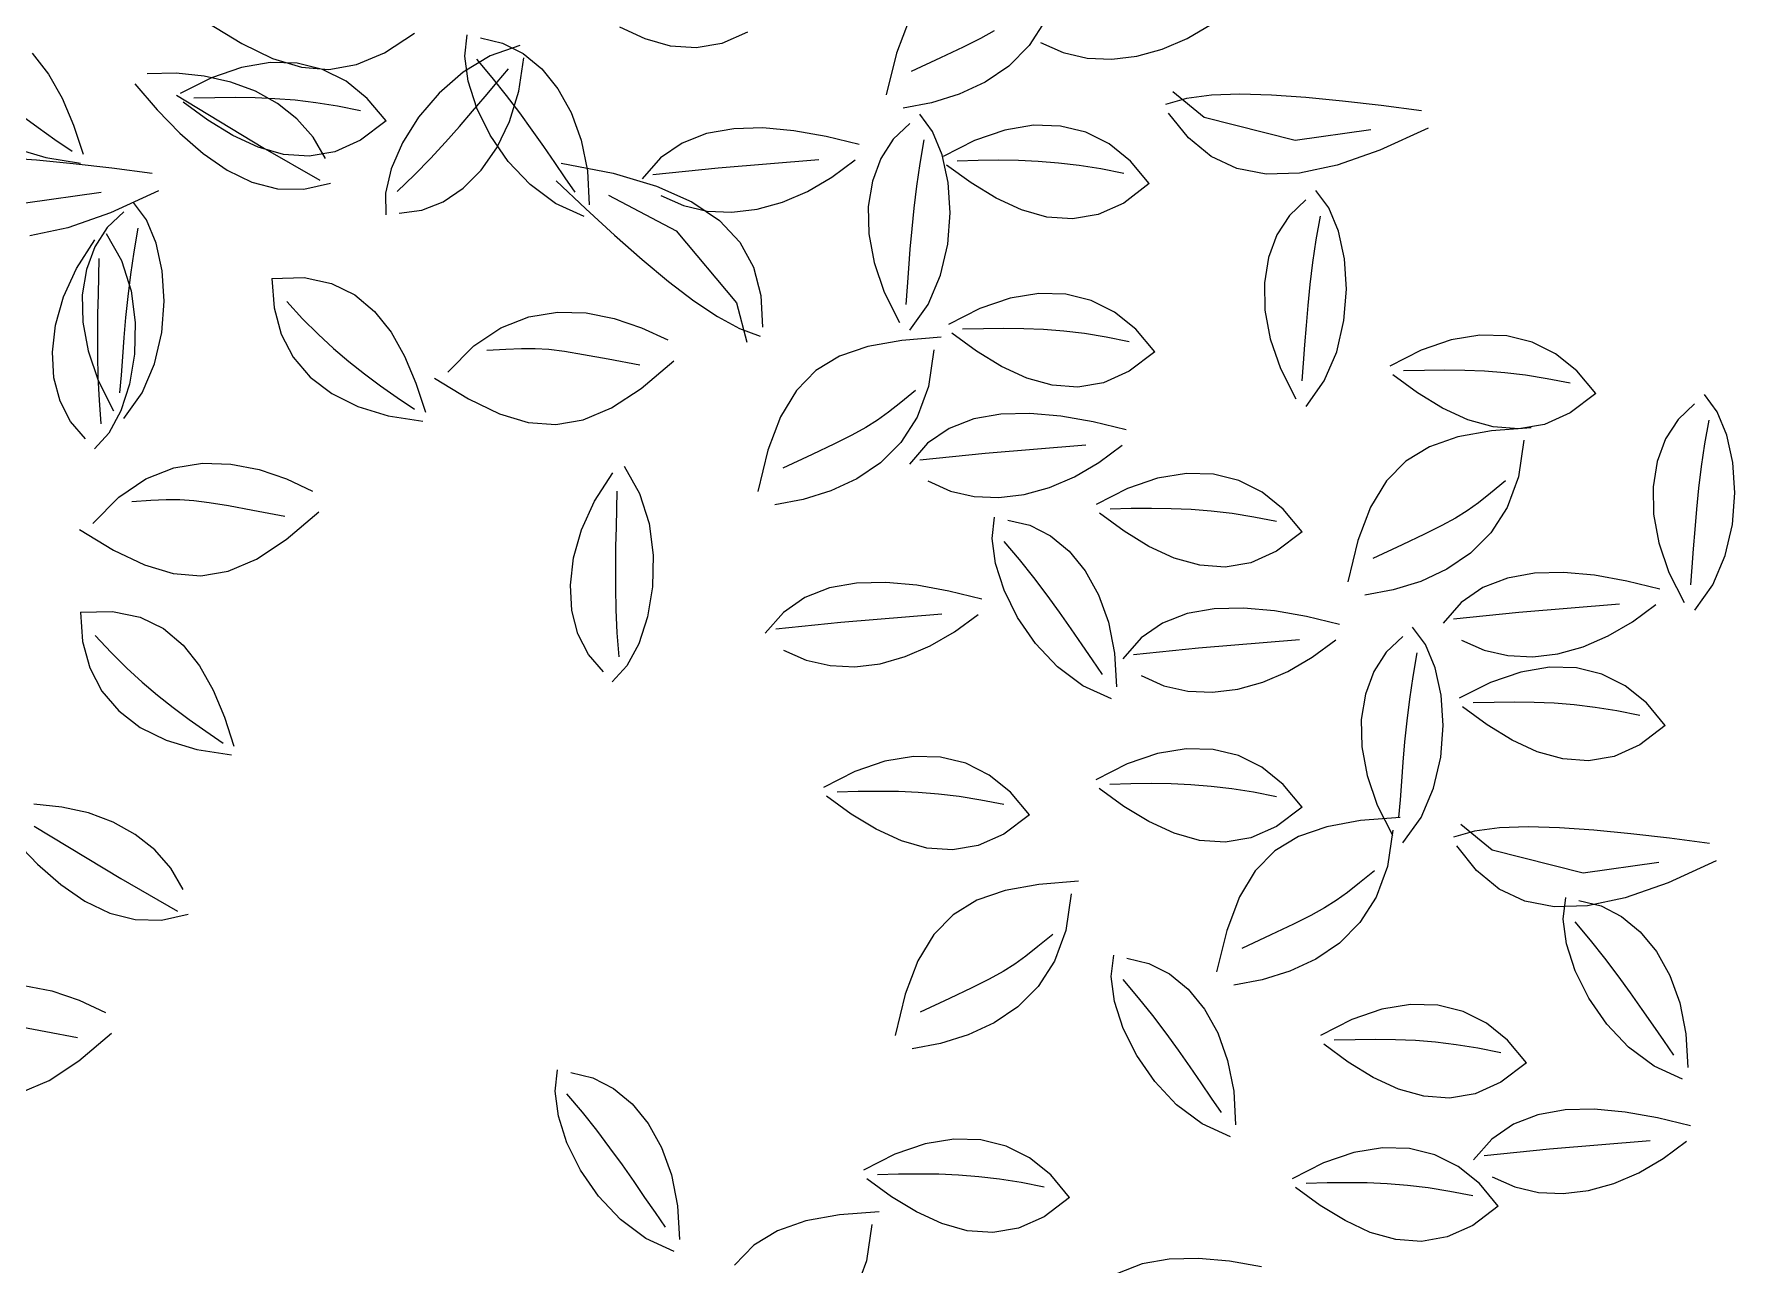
# Model space of a CAD drawing. Header units: millimetres. Extents: x 284148 to 331264, y 78716 to 101523.
# Drawn here: x 316284 to 316838, y 85815 to 86216 of the extents above; entities that cross this region are included whole.
import ezdxf

# ---------------------------------------------------------------- set-up
doc = ezdxf.new("R2010")
doc.units = ezdxf.units.MM

# ---------------------------------------------------------------- blocks, each defined once
blk = doc.blocks.new('A$C4D901EEA')
for p, q in [((623.44, 1602.41), (634.5, 1595.69)), ((765.87, 1597.22), (757.65, 1601.01)), ((851.81, 1603.39), (847.68, 1592.53)), ((896.27, 1603.3), (890.97, 1595.04)), ((942.38, 1597.36), (950.32, 1601.98)), ((634.5, 1595.69), (644.56, 1590.85)), ((681.02, 1592.74), (690.73, 1599.13)), ((707.17, 1591.56), (707.96, 1598.53)), ((712.26, 1597.58), (719.46, 1595.85)), ((719.46, 1595.85), (726.16, 1592.42)), ((774.17, 1594.88), (765.87, 1597.22)), ((790.86, 1595.7), (782.5, 1594.28)), ((799.22, 1599.44), (790.86, 1595.7)), ((875.05, 1597.4), (869.4, 1594.57)), ((879.52, 1599.86), (875.05, 1597.4)), ((894.63, 1596.04), (902.01, 1592.75)), ((934.24, 1593.88), (942.38, 1597.36)), ((566.29, 1592.54), (571.64, 1585.79)), ((644.56, 1590.85), (653.94, 1588.02)), ((671.85, 1588.84), (681.02, 1592.74)), ((715.45, 1591.74), (706.6, 1586.43)), ((708.25, 1583.45), (707.17, 1591.56)), ((710.94, 1590.63), (715.96, 1584.67)), ((725.1, 1595.03), (715.45, 1591.74)), ((724.7, 1580.16), (726.4, 1591.02)), ((726.16, 1592.42), (732.23, 1587.43)), ((782.5, 1594.28), (774.17, 1594.88)), ((847.68, 1592.53), (844.37, 1579.04)), ((862.06, 1591.08), (852.53, 1586.63)), ((869.4, 1594.57), (862.06, 1591.08)), ((890.97, 1595.04), (884.33, 1588.38)), ((902.01, 1592.75), (909.78, 1590.96)), ((909.78, 1590.96), (917.82, 1590.6)), ((917.82, 1590.6), (926.01, 1591.6)), ((926.01, 1591.6), (934.24, 1593.88)), ((571.64, 1585.79), (576.09, 1577.9)), ((613.18, 1586.04), (603.69, 1585.9)), ((622.32, 1585.13), (613.18, 1586.04)), ((624.65, 1584.59), (614.44, 1579.41)), ((630.96, 1583.19), (622.32, 1585.13)), ((634.46, 1587.96), (624.65, 1584.59)), ((643.8, 1589.52), (634.46, 1587.96)), ((652.62, 1589.28), (643.8, 1589.52)), ((660.86, 1587.26), (652.62, 1589.28)), ((653.94, 1588.02), (662.93, 1587.31)), ((668.47, 1583.45), (660.86, 1587.26)), ((662.93, 1587.31), (671.85, 1588.84)), ((706.6, 1586.43), (698.76, 1579.6)), ((715.96, 1584.67), (720.62, 1578.82)), ((717.64, 1583.09), (721.35, 1587.46)), ((732.23, 1587.43), (737.5, 1580.98)), ((884.33, 1588.38), (876.64, 1583.16)), ((599.74, 1582.6), (606.93, 1574.18)), ((613.24, 1578.93), (641.43, 1561.9)), ((638.97, 1580.22), (630.96, 1583.19)), ((646.2, 1576.23), (638.97, 1580.22)), ((675.37, 1577.87), (668.47, 1583.45)), ((698.76, 1579.6), (692.11, 1571.74)), ((711.06, 1574.7), (708.25, 1583.45)), ((713.77, 1578.49), (717.64, 1583.09)), ((720.62, 1578.82), (724.94, 1573.11)), ((721.72, 1570.38), (724.7, 1580.16)), ((737.5, 1580.98), (741.82, 1573.22)), ((868.16, 1579.23), (859.17, 1576.46)), ((876.64, 1583.16), (868.16, 1579.23)), ((947.89, 1571.65), (937.65, 1580.03)), ((950.27, 1578.87), (942.14, 1577.8)), ((959.55, 1579.21), (950.27, 1578.87)), ((969.83, 1578.95), (959.55, 1579.21)), ((981.01, 1578.17), (969.83, 1578.95)), ((576.09, 1577.9), (579.77, 1569.12)), ((606.93, 1574.18), (614.33, 1566.54)), ((623.51, 1570.74), (615.5, 1576.58)), ((625.79, 1578.06), (618.95, 1577.88)), ((632.4, 1578.13), (625.79, 1578.06)), ((638.89, 1578.05), (632.4, 1578.13)), ((645.35, 1577.76), (638.89, 1578.05)), ((651.91, 1577.24), (645.35, 1577.76)), ((652.51, 1571.23), (646.2, 1576.23)), ((658.66, 1576.45), (651.91, 1577.24)), ((665.72, 1575.32), (658.66, 1576.45)), ((673.2, 1573.84), (665.72, 1575.32)), ((681.53, 1570.53), (675.37, 1577.87)), ((705.39, 1568.7), (709.69, 1573.68)), ((709.69, 1573.68), (713.77, 1578.49)), ((715.46, 1565.83), (711.06, 1574.7)), ((724.94, 1573.11), (728.98, 1567.55)), ((741.82, 1573.22), (745.06, 1564.26)), ((859.17, 1576.46), (849.94, 1574.7)), ((942.14, 1577.8), (935.27, 1575.91)), ((942.8, 1565.01), (936.33, 1573.09)), ((992.96, 1576.99), (981.01, 1578.17)), ((1005.56, 1575.51), (992.96, 1576.99)), ((1018.68, 1573.83), (1005.56, 1575.51)), ((563.02, 1572.2), (568.23, 1568.34)), ((568.23, 1568.34), (573.63, 1564.52)), ((579.77, 1569.12), (582.84, 1559.69)), ((631.63, 1565.78), (623.51, 1570.74)), ((657.76, 1565.23), (652.51, 1571.23)), ((681.53, 1570.53), (673.2, 1564.2)), ((692.11, 1571.74), (686.85, 1563.35)), ((700.82, 1563.57), (705.39, 1568.7)), ((717.61, 1561.78), (721.72, 1570.38)), ((728.98, 1567.55), (732.77, 1562.16)), ((794.73, 1567.99), (785.9, 1566.42)), ((804.24, 1568.22), (794.73, 1567.99)), ((814.3, 1567.3), (804.24, 1568.22)), ((852.04, 1569.69), (846.68, 1564.58)), ((859.46, 1567.05), (855.27, 1572.68)), ((882.97, 1567.52), (873.16, 1564.16)), ((892.31, 1569.09), (882.97, 1567.52)), ((901.14, 1568.85), (892.31, 1569.09)), ((909.38, 1566.83), (901.14, 1568.85)), ((977.49, 1564.11), (947.89, 1571.65)), ((1002.15, 1567.6), (977.49, 1564.11)), ((1020.81, 1568.19), (1005.14, 1560.95)), ((573.63, 1564.52), (579.28, 1560.66)), ((614.33, 1566.54), (621.95, 1559.9)), ((639.86, 1561.98), (631.63, 1565.78)), ((648.15, 1559.64), (639.86, 1561.98)), ((641.43, 1561.9), (659.91, 1551.26)), ((661.81, 1558.24), (657.76, 1565.23)), ((673.2, 1564.2), (664.84, 1560.47)), ((686.85, 1563.35), (683.18, 1554.93)), ((695.95, 1558.31), (700.82, 1563.57)), ((721.3, 1557.36), (715.46, 1565.83)), ((732.77, 1562.16), (736.35, 1556.98)), ((745.06, 1564.26), (747.07, 1554.23)), ((777.91, 1563.31), (770.88, 1558.47)), ((785.9, 1566.42), (777.91, 1563.31)), ((824.78, 1565.44), (814.3, 1567.3)), ((835.53, 1562.82), (824.78, 1565.44)), ((846.68, 1564.58), (842.61, 1558.25)), ((856.67, 1564.35), (855.32, 1556.68)), ((862.61, 1559.49), (859.46, 1567.05)), ((873.16, 1564.16), (862.95, 1558.97)), ((916.98, 1563.02), (909.38, 1566.83)), ((923.89, 1557.44), (916.98, 1563.02)), ((950.14, 1558.96), (942.8, 1565.01)), ((567.67, 1557.76), (556.49, 1558.54)), ((560.81, 1561.57), (570.73, 1558.56)), ((579.62, 1556.58), (567.67, 1557.76)), ((570.73, 1558.56), (582.05, 1556.78)), ((592.22, 1555.1), (579.62, 1556.58)), ((621.95, 1559.9), (629.79, 1554.52)), ((656.49, 1559.04), (648.15, 1559.64)), ((664.84, 1560.47), (656.49, 1559.04)), ((690.74, 1552.95), (695.95, 1558.31)), ((712.53, 1554.48), (717.61, 1561.78)), ((728.43, 1549.79), (721.3, 1557.36)), ((736.35, 1556.98), (739.75, 1552.01)), ((738.49, 1556.79), (755.43, 1553.47)), ((770.88, 1558.47), (764.96, 1551.7)), ((822.44, 1557.89), (789.61, 1555.19)), ((826.65, 1552.16), (834.26, 1557.83)), ((842.61, 1558.25), (839.87, 1550.89)), ((855.32, 1556.68), (854.24, 1549.28)), ((864.57, 1550.52), (862.61, 1559.49)), ((874.31, 1557.63), (867.46, 1557.45)), ((880.92, 1557.7), (874.31, 1557.63)), ((887.4, 1557.61), (880.92, 1557.7)), ((893.87, 1557.33), (887.4, 1557.61)), ((900.42, 1556.81), (893.87, 1557.33)), ((907.18, 1556.01), (900.42, 1556.81)), ((930.04, 1550.1), (923.89, 1557.44)), ((958.51, 1554.98), (950.14, 1558.96)), ((1005.14, 1560.95), (991.22, 1556.07)), ((605.34, 1553.42), (592.22, 1555.1)), ((629.79, 1554.52), (637.86, 1550.62)), ((683.18, 1554.93), (681.3, 1546.96)), ((685.15, 1547.51), (690.74, 1552.95)), ((706.65, 1548.59), (712.53, 1554.48)), ((736.91, 1550.97), (746.56, 1541.92)), ((739.75, 1552.01), (743.01, 1547.29)), ((747.07, 1554.23), (747.68, 1543.25)), ((755.43, 1553.47), (769.57, 1549.28)), ((789.61, 1555.19), (768.41, 1553)), ((818.71, 1547.54), (826.65, 1552.16)), ((839.87, 1550.89), (838.55, 1542.67)), ((872.02, 1550.31), (864.01, 1556.15)), ((914.24, 1554.89), (907.18, 1556.01)), ((921.71, 1553.4), (914.24, 1554.89)), ((968.05, 1553.14), (958.51, 1554.98)), ((978.9, 1553.48), (968.05, 1553.14)), ((991.22, 1556.07), (978.9, 1553.48)), ((588.8, 1547.19), (564.14, 1543.7)), ((607.47, 1547.78), (591.79, 1540.54)), ((637.86, 1550.62), (646.16, 1548.46)), ((646.16, 1548.46), (654.7, 1548.27)), ((654.7, 1548.27), (663.46, 1550.29)), ((681.3, 1546.96), (681.4, 1539.94)), ((700.12, 1544.22), (706.65, 1548.59)), ((736.71, 1543.63), (728.43, 1549.79)), ((753.96, 1546.33), (775.99, 1534.72)), ((769.57, 1549.28), (781.07, 1544.16)), ((770.96, 1546.22), (778.33, 1542.93)), ((810.57, 1544.06), (818.71, 1547.54)), ((854.24, 1549.28), (853.36, 1542.16)), ((865.22, 1540.64), (864.57, 1550.52)), ((880.15, 1545.34), (872.02, 1550.31)), ((888.37, 1541.55), (880.15, 1545.34)), ((930.04, 1550.1), (921.71, 1543.77)), ((988.45, 1542.19), (984.26, 1547.82)), ((591.79, 1540.54), (577.87, 1535.66)), ((596.09, 1540.93), (590.74, 1535.81)), ((603.52, 1538.28), (599.33, 1543.91)), ((685.77, 1540.47), (693.11, 1541.48)), ((693.11, 1541.48), (700.12, 1544.22)), ((745.99, 1539.39), (736.71, 1543.63)), ((746.56, 1541.92), (755.91, 1533.34)), ((778.33, 1542.93), (786.1, 1541.14)), ((781.07, 1544.16), (790.07, 1538.09)), ((786.1, 1541.14), (794.15, 1540.78)), ((794.15, 1540.78), (802.34, 1541.78)), ((802.34, 1541.78), (810.57, 1544.06)), ((838.55, 1542.67), (838.71, 1533.78)), ((853.36, 1542.16), (852.67, 1535.33)), ((864.43, 1530.38), (865.22, 1540.64)), ((896.66, 1539.21), (888.37, 1541.55)), ((913.36, 1540.03), (905, 1538.61)), ((921.71, 1543.77), (913.36, 1540.03)), ((981.03, 1544.83), (975.67, 1539.72)), ((991.6, 1534.63), (988.45, 1542.19)), ((577.87, 1535.66), (565.56, 1533.08)), ((590.74, 1535.81), (586.66, 1529.48)), ((600.72, 1535.59), (599.38, 1527.91)), ((606.66, 1530.72), (603.52, 1538.28)), ((775.99, 1534.72), (795.57, 1511.28)), ((790.07, 1538.09), (796.72, 1531.01)), ((852.67, 1535.33), (852.09, 1528.77)), ((905, 1538.61), (896.66, 1539.21)), ((975.67, 1539.72), (971.6, 1533.39)), ((985.66, 1539.49), (984.31, 1531.81)), ((993.56, 1525.65), (991.6, 1534.63)), ((580.77, 1522.51), (586.7, 1531.77)), ((586.66, 1529.48), (583.93, 1522.12)), ((590.33, 1533.91), (595.37, 1525.04)), ((608.62, 1521.75), (606.66, 1530.72)), ((755.91, 1533.34), (764.9, 1525.39)), ((796.72, 1531.01), (801.18, 1522.88)), ((838.71, 1533.78), (840.41, 1524.41)), ((852.09, 1528.77), (851.61, 1522.49)), ((862.06, 1520.25), (864.43, 1530.38)), ((971.6, 1533.39), (968.86, 1526.02)), ((984.31, 1531.81), (983.23, 1524.41)), ((588, 1520.02), (588.12, 1525.76)), ((595.37, 1525.04), (598.48, 1515.21)), ((599.38, 1527.91), (598.29, 1520.51)), ((764.9, 1525.39), (773.51, 1518.21)), ((840.41, 1524.41), (843.72, 1514.73)), ((968.86, 1526.02), (967.55, 1517.8)), ((983.23, 1524.41), (982.36, 1517.3)), ((994.21, 1515.77), (993.56, 1525.65)), ((576.52, 1513.21), (580.77, 1522.51)), ((583.93, 1522.12), (582.61, 1513.9)), ((587.85, 1514.01), (588, 1520.02)), ((598.29, 1520.51), (597.42, 1513.39)), ((609.27, 1511.87), (608.62, 1521.75)), ((644.34, 1519.24), (654.8, 1519.49)), ((644.34, 1519.24), (645.03, 1509.68)), ((654.8, 1519.49), (663.76, 1517.63)), ((663.76, 1517.63), (671.37, 1513.89)), ((773.51, 1518.21), (781.69, 1511.97)), ((801.18, 1522.88), (803.59, 1513.68)), ((851.61, 1522.49), (851.16, 1516.49)), ((858, 1510.76), (862.06, 1520.25)), ((967.55, 1517.8), (967.7, 1508.91)), ((573.9, 1504.05), (576.52, 1513.21)), ((582.61, 1513.9), (582.77, 1505.01)), ((587.71, 1507.71), (587.85, 1514.01)), ((597.42, 1513.39), (596.72, 1506.56)), ((598.48, 1515.21), (599.82, 1504.89)), ((671.37, 1513.89), (677.78, 1508.52)), ((803.59, 1513.68), (804.1, 1503.34)), ((843.72, 1514.73), (848.71, 1504.93)), ((851.16, 1516.49), (850.71, 1510.77)), ((884.72, 1512.76), (874.91, 1509.39)), ((894.06, 1514.32), (884.72, 1512.76)), ((902.88, 1514.09), (894.06, 1514.32)), ((911.13, 1512.06), (902.88, 1514.09)), ((918.73, 1508.25), (911.13, 1512.06)), ((982.36, 1517.3), (981.66, 1510.46)), ((993.42, 1505.51), (994.21, 1515.77)), ((587.63, 1501.13), (587.71, 1507.71)), ((596.72, 1506.56), (596.15, 1500)), ((608.48, 1501.61), (609.27, 1511.87)), ((645.03, 1509.68), (647.36, 1501.12)), ((649.16, 1511.68), (654.35, 1506.1)), ((677.78, 1508.52), (683.13, 1501.77)), ((718.92, 1503.17), (728.05, 1506.76)), ((728.05, 1506.76), (737.33, 1508.28)), ((737.33, 1508.28), (746.63, 1508)), ((746.63, 1508), (755.8, 1506.22)), ((781.69, 1511.97), (789.41, 1506.82)), ((789.41, 1506.82), (796.63, 1502.93)), ((795.57, 1511.28), (798.96, 1498.49)), ((852.11, 1502.44), (858, 1510.76)), ((874.91, 1509.39), (864.7, 1504.21)), ((925.64, 1502.68), (918.73, 1508.25)), ((967.7, 1508.91), (969.4, 1499.54)), ((981.66, 1510.46), (981.09, 1503.9)), ((572.86, 1495.22), (573.9, 1504.05)), ((582.77, 1505.01), (584.47, 1495.64)), ((587.65, 1494.26), (587.63, 1501.13)), ((599.82, 1504.89), (599.59, 1494.6)), ((606.12, 1491.48), (608.48, 1501.61)), ((647.36, 1501.12), (651.3, 1493.58)), ((654.35, 1506.1), (659.41, 1501.06)), ((659.41, 1501.06), (664.42, 1496.45)), ((683.13, 1501.77), (687.57, 1493.88)), ((710.08, 1497.24), (718.92, 1503.17)), ((755.8, 1506.22), (764.71, 1503.2)), ((764.71, 1503.2), (773.22, 1499.23)), ((796.63, 1502.93), (803.31, 1500.43)), ((873.77, 1495.54), (865.76, 1501.39)), ((876.05, 1502.86), (869.21, 1502.69)), ((882.66, 1502.93), (876.05, 1502.86)), ((889.15, 1502.85), (882.66, 1502.93)), ((895.62, 1502.57), (889.15, 1502.85)), ((902.17, 1502.05), (895.62, 1502.57)), ((908.93, 1501.25), (902.17, 1502.05)), ((915.99, 1500.12), (908.93, 1501.25)), ((931.79, 1495.33), (925.64, 1502.68)), ((981.09, 1503.9), (980.6, 1497.62)), ((991.05, 1495.38), (993.42, 1505.51)), ((584.47, 1495.64), (587.78, 1485.96)), ((596.15, 1500), (595.66, 1493.72)), ((664.42, 1496.45), (669.43, 1492.19)), ((701.67, 1488.67), (710.08, 1497.24)), ((714.31, 1495.86), (720.52, 1496.24)), ((720.52, 1496.24), (725.57, 1496.45)), ((725.57, 1496.45), (730.04, 1496.44)), ((730.04, 1496.44), (734.51, 1496.15)), ((734.51, 1496.15), (739.58, 1495.53)), ((739.58, 1495.53), (745.81, 1494.51)), ((838.42, 1497.09), (829.17, 1493.9)), ((849.41, 1499.06), (838.42, 1497.09)), ((862.32, 1500.09), (849.41, 1499.06)), ((859.93, 1495.97), (858.13, 1484.1)), ((881.9, 1490.58), (873.77, 1495.54)), ((923.46, 1498.64), (915.99, 1500.12)), ((969.4, 1499.54), (972.71, 1489.86)), ((980.6, 1497.62), (980.15, 1491.62)), ((1018.53, 1495.83), (1008.31, 1490.65)), ((1028.33, 1499.2), (1018.53, 1495.83)), ((1037.68, 1500.77), (1028.33, 1499.2)), ((1046.5, 1500.53), (1037.68, 1500.77)), ((1054.74, 1498.5), (1046.5, 1500.53)), ((1062.35, 1494.7), (1054.74, 1498.5)), ((573.36, 1486.91), (572.86, 1495.22)), ((587.81, 1487.09), (587.65, 1494.26)), ((595.66, 1493.72), (595.22, 1487.72)), ((599.59, 1494.6), (597.97, 1484.84)), ((602.06, 1482), (606.12, 1491.48)), ((651.3, 1493.58), (656.79, 1487.11)), ((669.43, 1492.19), (674.51, 1488.18)), ((687.57, 1493.88), (691.25, 1485.09)), ((745.81, 1494.51), (753.8, 1493.04)), ((753.8, 1493.04), (764.14, 1491.08)), ((764.62, 1483.45), (775.19, 1492.45)), ((829.17, 1493.9), (821.46, 1489.21)), ((890.12, 1486.79), (881.9, 1490.58)), ((931.79, 1495.33), (923.46, 1489)), ((980.15, 1491.62), (979.7, 1485.9)), ((986.99, 1485.9), (991.05, 1495.38)), ((1069.25, 1489.12), (1062.35, 1494.7)), ((575.35, 1479.31), (573.36, 1486.91)), ((587.78, 1485.96), (592.76, 1476.16)), ((588.16, 1479.62), (587.81, 1487.09)), ((595.22, 1487.72), (594.77, 1482)), ((597.97, 1484.84), (595.13, 1476.1)), ((656.79, 1487.11), (663.81, 1481.75)), ((674.51, 1488.18), (679.72, 1484.31)), ((691.25, 1485.09), (694.32, 1475.67)), ((697.33, 1486.72), (708.39, 1480)), ((821.46, 1489.21), (815.13, 1482.74)), ((898.41, 1484.45), (890.12, 1486.79)), ((906.75, 1483.85), (898.41, 1484.45)), ((915.11, 1485.27), (906.75, 1483.85)), ((923.46, 1489), (915.11, 1485.27)), ((972.71, 1489.86), (977.7, 1480.06)), ((981.1, 1477.58), (986.99, 1485.9)), ((1017.39, 1481.99), (1009.38, 1487.83)), ((1019.67, 1489.31), (1012.82, 1489.13)), ((1026.28, 1489.38), (1019.67, 1489.31)), ((1032.77, 1489.29), (1026.28, 1489.38)), ((1039.23, 1489.01), (1032.77, 1489.29)), ((1045.79, 1488.49), (1039.23, 1489.01)), ((1052.54, 1487.69), (1045.79, 1488.49)), ((1059.6, 1486.57), (1052.54, 1487.69)), ((1067.08, 1485.08), (1059.6, 1486.57)), ((1075.4, 1481.78), (1069.25, 1489.12)), ((578.78, 1472.61), (575.35, 1479.31)), ((588.74, 1471.85), (588.16, 1479.62)), ((596.16, 1473.67), (602.06, 1482)), ((663.81, 1481.75), (672.3, 1477.55)), ((679.72, 1484.31), (685.11, 1480.5)), ((685.11, 1480.5), (690.77, 1476.63)), ((708.39, 1480), (718.45, 1475.17)), ((754.9, 1477.06), (764.62, 1483.45)), ((815.13, 1482.74), (809.98, 1474.21)), ((853.9, 1482.74), (849.09, 1478.79)), ((858.13, 1484.1), (854.45, 1474.11)), ((1025.51, 1477.02), (1017.39, 1481.99)), ((1075.4, 1481.78), (1067.08, 1475.45)), ((1114.99, 1475.79), (1110.8, 1481.42)), ((595.13, 1476.1), (591.25, 1468.89)), ((672.3, 1477.55), (682.22, 1474.54)), ((682.22, 1474.54), (693.53, 1472.76)), ((718.45, 1475.17), (727.82, 1472.33)), ((745.74, 1473.16), (754.9, 1477.06)), ((809.98, 1474.21), (805.85, 1463.34)), ((845.12, 1475.66), (841.49, 1473.06)), ((849.09, 1478.79), (845.12, 1475.66)), ((854.45, 1474.11), (849.14, 1465.86)), ((872.85, 1473.51), (864.86, 1470.4)), ((881.67, 1475.08), (872.85, 1473.51)), ((891.19, 1475.31), (881.67, 1475.08)), ((901.25, 1474.39), (891.19, 1475.31)), ((911.73, 1472.53), (901.25, 1474.39)), ((1033.73, 1473.23), (1025.51, 1477.02)), ((1067.08, 1475.45), (1058.72, 1471.71)), ((1102.21, 1473.32), (1098.13, 1466.99)), ((1107.57, 1478.44), (1102.21, 1473.32)), ((1118.13, 1468.23), (1114.99, 1475.79)), ((583.6, 1467), (578.78, 1472.61)), ((591.25, 1468.89), (586.53, 1463.7)), ((727.82, 1472.33), (736.82, 1471.62)), ((736.82, 1471.62), (745.74, 1473.16)), ((833.22, 1468.21), (827.57, 1465.39)), ((837.69, 1470.67), (833.22, 1468.21)), ((841.49, 1473.06), (837.69, 1470.67)), ((864.86, 1470.4), (857.83, 1465.56)), ((922.48, 1469.91), (911.73, 1472.53)), ((1041.51, 1469.61), (1030.52, 1467.64)), ((1042.03, 1470.89), (1033.73, 1473.23)), ((1054.42, 1470.64), (1041.51, 1469.61)), ((1050.36, 1470.29), (1042.03, 1470.89)), ((1058.72, 1471.71), (1050.36, 1470.29)), ((1112.2, 1473.1), (1110.85, 1465.42)), ((1120.09, 1459.26), (1118.13, 1468.23)), ((805.85, 1463.34), (802.55, 1449.86)), ((827.57, 1465.39), (820.23, 1461.9)), ((849.14, 1465.86), (842.51, 1459.19)), ((857.83, 1465.56), (851.91, 1458.79)), ((876.56, 1462.28), (855.35, 1460.09)), ((909.39, 1464.98), (876.56, 1462.28)), ((913.6, 1459.25), (921.21, 1464.92)), ((1021.27, 1464.45), (1013.56, 1459.76)), ((1030.52, 1467.64), (1021.27, 1464.45)), ((1052.03, 1466.52), (1050.23, 1454.66)), ((1098.13, 1466.99), (1095.4, 1459.63)), ((1110.85, 1465.42), (1109.76, 1458.02)), ((603.29, 1453.96), (612.42, 1457.55)), ((612.42, 1457.55), (621.71, 1459.07)), ((621.71, 1459.07), (631, 1458.79)), ((631, 1458.79), (640.18, 1457.01)), ((640.18, 1457.01), (649.09, 1453.99)), ((759, 1458.1), (764.04, 1449.24)), ((820.23, 1461.9), (810.7, 1457.44)), ((842.51, 1459.19), (834.81, 1453.97)), ((905.66, 1454.63), (913.6, 1459.25)), ((1013.56, 1459.76), (1007.23, 1453.29)), ((1095.4, 1459.63), (1094.08, 1451.41)), ((1109.76, 1458.02), (1108.89, 1450.91)), ((1120.74, 1449.38), (1120.09, 1459.26)), ((594.45, 1448.03), (603.29, 1453.96)), ((649.09, 1453.99), (657.6, 1450.02)), ((749.43, 1446.71), (755.36, 1455.96)), ((834.81, 1453.97), (826.33, 1450.05)), ((857.9, 1453.31), (865.28, 1450.02)), ((889.29, 1448.87), (897.52, 1451.15)), ((897.52, 1451.15), (905.66, 1454.63)), ((932.76, 1454.17), (922.96, 1450.8)), ((942.11, 1455.73), (932.76, 1454.17)), ((950.93, 1455.5), (942.11, 1455.73)), ((959.17, 1453.47), (950.93, 1455.5)), ((966.78, 1449.67), (959.17, 1453.47)), ((1007.23, 1453.29), (1002.08, 1444.76)), ((1046, 1453.3), (1041.19, 1449.35)), ((1050.23, 1454.66), (1046.54, 1444.67)), ((1094.08, 1451.41), (1094.24, 1442.52)), ((586.05, 1439.46), (594.45, 1448.03)), ((598.68, 1446.65), (604.9, 1447.03)), ((604.9, 1447.03), (609.94, 1447.24)), ((609.94, 1447.24), (614.41, 1447.23)), ((614.41, 1447.23), (618.89, 1446.94)), ((618.89, 1446.94), (623.95, 1446.32)), ((623.95, 1446.32), (630.19, 1445.3)), ((745.18, 1437.4), (749.43, 1446.71)), ((756.66, 1444.22), (756.78, 1449.95)), ((764.04, 1449.24), (767.14, 1439.4)), ((817.34, 1447.27), (808.12, 1445.51)), ((826.33, 1450.05), (817.34, 1447.27)), ((865.28, 1450.02), (873.05, 1448.23)), ((873.05, 1448.23), (881.09, 1447.87)), ((881.09, 1447.87), (889.29, 1448.87)), ((922.96, 1450.8), (912.74, 1445.62)), ((973.68, 1444.09), (966.78, 1449.67)), ((1037.22, 1446.22), (1033.59, 1443.61)), ((1041.19, 1449.35), (1037.22, 1446.22)), ((1108.89, 1450.91), (1108.19, 1444.07)), ((1119.95, 1439.12), (1120.74, 1449.38)), ((630.19, 1445.3), (638.18, 1443.83)), ((638.18, 1443.83), (648.51, 1441.87)), ((648.99, 1434.24), (659.57, 1443.24)), ((756.51, 1438.2), (756.66, 1444.22)), ((878.86, 1434.56), (879.66, 1441.53)), ((883.95, 1440.57), (891.15, 1438.85)), ((921.82, 1436.95), (913.81, 1442.8)), ((924.1, 1444.28), (917.25, 1444.1)), ((930.71, 1444.34), (924.1, 1444.28)), ((937.2, 1444.26), (930.71, 1444.34)), ((943.66, 1443.98), (937.2, 1444.26)), ((950.22, 1443.46), (943.66, 1443.98)), ((956.97, 1442.66), (950.22, 1443.46)), ((964.03, 1441.54), (956.97, 1442.66)), ((971.51, 1440.05), (964.03, 1441.54)), ((979.83, 1436.74), (973.68, 1444.09)), ((1002.08, 1444.76), (997.95, 1433.9)), ((1029.79, 1441.23), (1025.32, 1438.77)), ((1033.59, 1443.61), (1029.79, 1441.23)), ((1046.54, 1444.67), (1041.24, 1436.42)), ((1094.24, 1442.52), (1095.94, 1433.15)), ((1108.19, 1444.07), (1107.62, 1437.51)), ((581.7, 1437.52), (592.76, 1430.8)), ((742.56, 1428.24), (745.18, 1437.4)), ((756.37, 1431.91), (756.51, 1438.2)), ((767.14, 1439.4), (768.48, 1429.08)), ((879.94, 1426.44), (878.86, 1434.56)), ((891.15, 1438.85), (897.86, 1435.42)), ((897.86, 1435.42), (903.92, 1430.42)), ((929.94, 1431.99), (921.82, 1436.95)), ((979.83, 1436.74), (971.51, 1430.41)), ((1019.67, 1435.94), (1012.33, 1432.45)), ((1025.32, 1438.77), (1019.67, 1435.94)), ((1041.24, 1436.42), (1034.61, 1429.75)), ((1107.62, 1437.51), (1107.14, 1431.23)), ((1117.59, 1428.99), (1119.95, 1439.12)), ((592.76, 1430.8), (602.83, 1425.96)), ((639.28, 1427.85), (648.99, 1434.24)), ((756.29, 1425.32), (756.37, 1431.91)), ((768.48, 1429.08), (768.25, 1418.79)), ((882.63, 1433.63), (887.66, 1427.67)), ((903.92, 1430.42), (909.19, 1423.98)), ((938.16, 1428.2), (929.94, 1431.99)), ((971.51, 1430.41), (963.15, 1426.68)), ((997.95, 1433.9), (994.64, 1420.41)), ((1012.33, 1432.45), (1002.8, 1428)), ((1034.61, 1429.75), (1026.91, 1424.53)), ((1095.94, 1433.15), (1099.25, 1423.47)), ((1107.14, 1431.23), (1106.69, 1425.23)), ((1113.53, 1419.51), (1117.59, 1428.99)), ((602.83, 1425.96), (612.2, 1423.12)), ((621.19, 1422.41), (630.12, 1423.95)), ((630.12, 1423.95), (639.28, 1427.85)), ((741.52, 1419.41), (742.56, 1428.24)), ((756.31, 1418.45), (756.29, 1425.32)), ((882.76, 1417.7), (879.94, 1426.44)), ((887.66, 1427.67), (892.31, 1421.82)), ((909.19, 1423.98), (913.52, 1416.22)), ((946.46, 1425.86), (938.16, 1428.2)), ((954.79, 1425.26), (946.46, 1425.86)), ((963.15, 1426.68), (954.79, 1425.26)), ((1026.91, 1424.53), (1018.43, 1420.6)), ((1064.96, 1423.49), (1055.45, 1423.26)), ((1075.02, 1422.57), (1064.96, 1423.49)), ((1099.25, 1423.47), (1104.23, 1413.67)), ((1106.69, 1425.23), (1106.24, 1419.51)), ((612.2, 1423.12), (621.19, 1422.41)), ((742.02, 1411.11), (741.52, 1419.41)), ((756.47, 1411.28), (756.31, 1418.45)), ((768.25, 1418.79), (766.63, 1409.03)), ((825.92, 1418.45), (817.92, 1415.34)), ((834.74, 1420.02), (825.92, 1418.45)), ((844.25, 1420.24), (834.74, 1420.02)), ((854.32, 1419.33), (844.25, 1420.24)), ((864.8, 1417.46), (854.32, 1419.33)), ((892.31, 1421.82), (896.64, 1416.1)), ((1018.43, 1420.6), (1009.44, 1417.83)), ((1038.63, 1418.59), (1031.6, 1413.74)), ((1046.62, 1421.69), (1038.63, 1418.59)), ((1055.45, 1423.26), (1046.62, 1421.69)), ((1085.5, 1420.71), (1075.02, 1422.57)), ((1096.25, 1418.09), (1085.5, 1420.71)), ((1107.64, 1411.18), (1113.53, 1419.51)), ((817.92, 1415.34), (810.9, 1410.5)), ((875.55, 1414.85), (864.8, 1417.46)), ((887.16, 1408.83), (882.76, 1417.7)), ((896.64, 1416.1), (900.68, 1410.54)), ((913.52, 1416.22), (916.76, 1407.26)), ((1009.44, 1417.83), (1000.22, 1416.07)), ((1031.6, 1413.74), (1025.68, 1406.97)), ((1083.16, 1413.16), (1050.33, 1410.46)), ((1087.37, 1407.43), (1094.98, 1413.11)), ((582.01, 1410.56), (592.47, 1410.81)), ((582.01, 1410.56), (582.7, 1401)), ((592.47, 1410.81), (601.43, 1408.95)), ((601.43, 1408.95), (609.04, 1405.21)), ((744.01, 1403.51), (742.02, 1411.11)), ((756.82, 1403.81), (756.47, 1411.28)), ((766.63, 1409.03), (763.79, 1400.29)), ((810.9, 1410.5), (804.97, 1403.73)), ((829.63, 1407.21), (808.42, 1405.02)), ((862.45, 1409.92), (829.63, 1407.21)), ((866.66, 1404.19), (874.28, 1409.86)), ((893, 1400.36), (887.16, 1408.83)), ((900.68, 1410.54), (904.47, 1405.16)), ((916.76, 1407.26), (918.76, 1397.23)), ((934.38, 1407.02), (927.36, 1402.18)), ((942.38, 1410.13), (934.38, 1407.02)), ((951.2, 1411.7), (942.38, 1410.13)), ((960.72, 1411.92), (951.2, 1411.7)), ((970.78, 1411.01), (960.72, 1411.92)), ((981.26, 1409.14), (970.78, 1411.01)), ((992.01, 1406.53), (981.26, 1409.14)), ((1050.33, 1410.46), (1029.13, 1408.27)), ((1079.43, 1402.82), (1087.37, 1407.43)), ((586.83, 1403), (592.01, 1397.42)), ((609.04, 1405.21), (615.44, 1399.84)), ((747.44, 1396.8), (744.01, 1403.51)), ((757.4, 1396.04), (756.82, 1403.81)), ((858.73, 1399.57), (866.66, 1404.19)), ((904.47, 1405.16), (908.04, 1399.98)), ((927.36, 1402.18), (921.43, 1395.4)), ((978.91, 1401.59), (946.09, 1398.89)), ((983.12, 1395.87), (990.74, 1401.54)), ((1012.56, 1402.68), (1007.2, 1397.57)), ((1019.98, 1400.04), (1015.79, 1405.67)), ((1031.68, 1401.5), (1039.06, 1398.2)), ((1071.29, 1399.33), (1079.43, 1402.82)), ((582.7, 1401), (585.03, 1392.44)), ((592.01, 1397.42), (597.08, 1392.38)), ((615.44, 1399.84), (620.79, 1393.09)), ((752.27, 1391.19), (747.44, 1396.8)), ((763.79, 1400.29), (759.92, 1393.08)), ((810.97, 1398.25), (818.35, 1394.95)), ((842.36, 1393.8), (850.58, 1396.08)), ((850.58, 1396.08), (858.73, 1399.57)), ((900.13, 1392.78), (893, 1400.36)), ((908.04, 1399.98), (911.44, 1395.01)), ((918.76, 1397.23), (919.37, 1386.25)), ((946.09, 1398.89), (924.88, 1396.7)), ((975.19, 1391.25), (983.12, 1395.87)), ((1007.2, 1397.57), (1003.12, 1391.24)), ((1017.18, 1397.34), (1015.84, 1389.66)), ((1023.12, 1392.48), (1019.98, 1400.04)), ((1039.06, 1398.2), (1046.82, 1396.41)), ((1046.82, 1396.41), (1054.87, 1396.05)), ((1054.87, 1396.05), (1063.06, 1397.05)), ((1063.06, 1397.05), (1071.29, 1399.33)), ((585.03, 1392.44), (588.97, 1384.9)), ((597.08, 1392.38), (602.09, 1387.77)), ((620.79, 1393.09), (625.24, 1385.2)), ((759.92, 1393.08), (755.19, 1387.89)), ((818.35, 1394.95), (826.12, 1393.16)), ((826.12, 1393.16), (834.16, 1392.81)), ((834.16, 1392.81), (842.36, 1393.8)), ((908.4, 1386.62), (900.13, 1392.78)), ((911.44, 1395.01), (914.7, 1390.29)), ((967.04, 1387.76), (975.19, 1391.25)), ((1003.12, 1391.24), (1000.39, 1383.87)), ((1025.08, 1383.5), (1023.12, 1392.48)), ((1050.97, 1391.08), (1041.16, 1387.72)), ((1060.31, 1392.65), (1050.97, 1391.08)), ((1069.14, 1392.41), (1060.31, 1392.65)), ((1077.38, 1390.39), (1069.14, 1392.41)), ((1084.98, 1386.58), (1077.38, 1390.39)), ((588.97, 1384.9), (594.46, 1378.43)), ((602.09, 1387.77), (607.1, 1383.51)), ((625.24, 1385.2), (628.92, 1376.42)), ((917.68, 1382.39), (908.4, 1386.62)), ((927.43, 1389.93), (934.81, 1386.63)), ((934.81, 1386.63), (942.58, 1384.84)), ((942.58, 1384.84), (950.62, 1384.49)), ((950.62, 1384.49), (958.82, 1385.48)), ((958.82, 1385.48), (967.04, 1387.76)), ((1015.84, 1389.66), (1014.75, 1382.27)), ((1041.16, 1387.72), (1030.95, 1382.53)), ((1091.89, 1381), (1084.98, 1386.58)), ((607.1, 1383.51), (612.17, 1379.5)), ((612.17, 1379.5), (617.38, 1375.63)), ((1000.39, 1383.87), (999.07, 1375.65)), ((1014.75, 1382.27), (1013.88, 1375.15)), ((1025.73, 1373.62), (1025.08, 1383.5)), ((1040.02, 1373.87), (1032.02, 1379.71)), ((1042.31, 1381.19), (1035.46, 1381.01)), ((1048.92, 1381.26), (1042.31, 1381.19)), ((1055.4, 1381.17), (1048.92, 1381.26)), ((1061.87, 1380.89), (1055.4, 1381.17)), ((1068.43, 1380.37), (1061.87, 1380.89)), ((1075.18, 1379.57), (1068.43, 1380.37)), ((1082.24, 1378.45), (1075.18, 1379.57)), ((1098.04, 1373.66), (1091.89, 1381)), ((594.46, 1378.43), (601.47, 1373.07)), ((617.38, 1375.63), (622.78, 1371.82)), ((628.92, 1376.42), (631.99, 1366.99)), ((999.07, 1375.65), (999.23, 1366.77)), ((1013.88, 1375.15), (1013.18, 1368.31)), ((1024.94, 1363.36), (1025.73, 1373.62)), ((1048.15, 1368.91), (1040.02, 1373.87)), ((1089.71, 1376.96), (1082.24, 1378.45)), ((1098.04, 1373.66), (1089.71, 1367.33)), ((601.47, 1373.07), (609.96, 1368.87)), ((609.96, 1368.87), (619.89, 1365.86)), ((622.78, 1371.82), (628.44, 1367.95)), ((1013.18, 1368.31), (1012.61, 1361.75)), ((1056.37, 1365.11), (1048.15, 1368.91)), ((619.89, 1365.86), (631.2, 1364.08)), ((853.26, 1363.61), (843.92, 1362.05)), ((862.08, 1363.38), (853.26, 1363.61)), ((870.33, 1361.35), (862.08, 1363.38)), ((932.69, 1364.56), (922.88, 1361.19)), ((942.03, 1366.12), (932.69, 1364.56)), ((950.85, 1365.89), (942.03, 1366.12)), ((959.1, 1363.86), (950.85, 1365.89)), ((966.7, 1360.06), (959.1, 1363.86)), ((999.23, 1366.77), (1000.93, 1357.39)), ((1022.58, 1353.23), (1024.94, 1363.36)), ((1064.66, 1362.77), (1056.37, 1365.11)), ((1073, 1362.17), (1064.66, 1362.77)), ((1081.36, 1363.6), (1073, 1362.17)), ((1089.71, 1367.33), (1081.36, 1363.6)), ((834.11, 1358.68), (823.9, 1353.5)), ((843.92, 1362.05), (834.11, 1358.68)), ((877.93, 1357.54), (870.33, 1361.35)), ((884.84, 1351.96), (877.93, 1357.54)), ((922.88, 1361.19), (912.67, 1356.01)), ((973.61, 1354.48), (966.7, 1360.06)), ((1000.93, 1357.39), (1004.24, 1347.71)), ((1012.61, 1361.75), (1012.12, 1355.47)), ((835.25, 1352.15), (828.41, 1351.98)), ((841.87, 1352.22), (835.25, 1352.15)), ((848.35, 1352.14), (841.87, 1352.22)), ((854.82, 1351.86), (848.35, 1352.14)), ((861.37, 1351.34), (854.82, 1351.86)), ((890.99, 1344.62), (884.84, 1351.96)), ((921.74, 1347.34), (913.73, 1353.19)), ((924.02, 1354.67), (917.18, 1354.49)), ((930.63, 1354.74), (924.02, 1354.67)), ((937.12, 1354.65), (930.63, 1354.74)), ((943.59, 1354.37), (937.12, 1354.65)), ((950.14, 1353.85), (943.59, 1354.37)), ((956.9, 1353.05), (950.14, 1353.85)), ((963.96, 1351.93), (956.9, 1353.05)), ((971.43, 1350.44), (963.96, 1351.93)), ((979.76, 1347.13), (973.61, 1354.48)), ((1012.12, 1355.47), (1011.68, 1349.47)), ((1018.52, 1343.75), (1022.58, 1353.23)), ((575.99, 1347.12), (566.85, 1348.03)), ((584.63, 1345.18), (575.99, 1347.12)), ((832.97, 1344.83), (824.96, 1350.68)), ((868.13, 1350.54), (861.37, 1351.34)), ((875.19, 1349.41), (868.13, 1350.54)), ((882.66, 1347.93), (875.19, 1349.41)), ((929.87, 1342.38), (921.74, 1347.34)), ((979.76, 1347.13), (971.43, 1340.81)), ((1004.24, 1347.71), (1009.22, 1337.91)), ((1011.68, 1349.47), (1011.23, 1343.75)), ((566.91, 1340.92), (595.1, 1323.89)), ((592.64, 1342.21), (584.63, 1345.18)), ((599.86, 1338.22), (592.64, 1342.21)), ((841.1, 1339.87), (832.97, 1344.83)), ((890.99, 1344.62), (882.66, 1338.29)), ((938.09, 1338.59), (929.87, 1342.38)), ((971.43, 1340.81), (963.08, 1337.07)), ((987.85, 1340.72), (978.59, 1337.52)), ((998.84, 1342.69), (987.85, 1340.72)), ((1011.74, 1343.72), (998.84, 1342.69)), ((1012.62, 1335.43), (1018.52, 1343.75)), ((1041.71, 1333.1), (1031.47, 1341.48)), ((1053.36, 1340.67), (1044.09, 1340.32)), ((1063.65, 1340.4), (1053.36, 1340.67)), ((1074.83, 1339.62), (1063.65, 1340.4)), ((560.59, 1336.17), (567.99, 1328.53)), ((606.17, 1333.22), (599.86, 1338.22)), ((849.32, 1336.08), (841.1, 1339.87)), ((857.61, 1333.74), (849.32, 1336.08)), ((882.66, 1338.29), (874.31, 1334.56)), ((946.38, 1336.25), (938.09, 1338.59)), ((954.72, 1335.65), (946.38, 1336.25)), ((963.08, 1337.07), (954.72, 1335.65)), ((978.59, 1337.52), (970.88, 1332.83)), ((1009.36, 1339.6), (1007.56, 1327.73)), ((1035.96, 1339.25), (1029.08, 1337.36)), ((1044.09, 1340.32), (1035.96, 1339.25)), ((1086.78, 1338.44), (1074.83, 1339.62)), ((1099.38, 1336.96), (1086.78, 1338.44)), ((1112.5, 1335.28), (1099.38, 1336.96)), ((611.42, 1327.22), (606.17, 1333.22)), ((865.95, 1333.14), (857.61, 1333.74)), ((874.31, 1334.56), (865.95, 1333.14)), ((970.88, 1332.83), (964.55, 1326.36)), ((1036.61, 1326.46), (1030.15, 1334.54)), ((1071.31, 1325.56), (1041.71, 1333.1)), ((1114.63, 1329.64), (1098.96, 1322.4)), ((567.99, 1328.53), (575.61, 1321.89)), ((595.1, 1323.89), (613.58, 1313.25)), ((615.47, 1320.23), (611.42, 1327.22)), ((964.55, 1326.36), (959.4, 1317.83)), ((1003.32, 1326.37), (998.51, 1322.42)), ((1007.56, 1327.73), (1003.87, 1317.74)), ((1043.96, 1320.41), (1036.61, 1326.46)), ((1095.96, 1329.05), (1071.31, 1325.56)), ((575.61, 1321.89), (583.46, 1316.51)), ((883.13, 1319.95), (873.87, 1316.76)), ((894.12, 1321.92), (883.13, 1319.95)), ((907.02, 1322.95), (894.12, 1321.92)), ((904.64, 1318.83), (902.84, 1306.96)), ((994.54, 1319.29), (990.91, 1316.68)), ((998.51, 1322.42), (994.54, 1319.29)), ((1052.33, 1316.43), (1043.96, 1320.41)), ((1098.96, 1322.4), (1085.03, 1317.52)), ((583.46, 1316.51), (591.53, 1312.61)), ((873.87, 1316.76), (866.17, 1312.07)), ((959.4, 1317.83), (955.27, 1306.97)), ((987.11, 1314.3), (982.64, 1311.84)), ((990.91, 1316.68), (987.11, 1314.3)), ((1003.87, 1317.74), (998.57, 1309.49)), ((1061.86, 1314.59), (1052.33, 1316.43)), ((1072.72, 1314.93), (1061.86, 1314.59)), ((1064.84, 1310.65), (1065.64, 1317.62)), ((1069.94, 1316.67), (1077.14, 1314.94)), ((1085.03, 1317.52), (1072.72, 1314.93)), ((1077.14, 1314.94), (1083.84, 1311.51)), ((591.53, 1312.61), (599.83, 1310.45)), ((599.83, 1310.45), (608.36, 1310.26)), ((608.36, 1310.26), (617.13, 1312.28)), ((866.17, 1312.07), (859.83, 1305.6)), ((976.99, 1309.01), (969.66, 1305.52)), ((982.64, 1311.84), (976.99, 1309.01)), ((998.57, 1309.49), (991.93, 1302.82)), ((1065.93, 1302.54), (1064.84, 1310.65)), ((1068.62, 1309.72), (1073.64, 1303.76)), ((1083.84, 1311.51), (1089.9, 1306.52)), ((859.83, 1305.6), (854.69, 1297.07)), ((893.79, 1301.66), (889.83, 1298.53)), ((898.61, 1305.6), (893.79, 1301.66)), ((902.84, 1306.96), (899.15, 1296.98)), ((955.27, 1306.97), (951.97, 1293.48)), ((969.66, 1305.52), (960.13, 1301.07)), ((991.93, 1302.82), (984.23, 1297.6)), ((1068.74, 1293.79), (1065.93, 1302.54)), ((1073.64, 1303.76), (1078.29, 1297.91)), ((1089.9, 1306.52), (1095.17, 1300.07)), ((854.69, 1297.07), (850.56, 1286.2)), ((889.83, 1298.53), (886.2, 1295.92)), ((899.15, 1296.98), (893.85, 1288.72)), ((917.65, 1291.93), (918.45, 1298.9)), ((922.74, 1297.94), (929.94, 1296.21)), ((929.94, 1296.21), (936.65, 1292.79)), ((984.23, 1297.6), (975.75, 1293.67)), ((1078.29, 1297.91), (1082.62, 1292.2)), ((1095.17, 1300.07), (1099.5, 1292.31)), ((877.93, 1291.08), (872.28, 1288.25)), ((882.4, 1293.53), (877.93, 1291.08)), ((886.2, 1295.92), (882.4, 1293.53)), ((918.73, 1283.81), (917.65, 1291.93)), ((921.42, 1291), (926.45, 1285.04)), ((936.65, 1292.79), (942.71, 1287.79)), ((966.76, 1290.9), (957.54, 1289.14)), ((975.75, 1293.67), (966.76, 1290.9)), ((1073.14, 1284.92), (1068.74, 1293.79)), ((1082.62, 1292.2), (1086.66, 1286.64)), ((1099.5, 1292.31), (1102.74, 1283.35)), ((563.52, 1289.02), (572.69, 1287.24)), ((572.69, 1287.24), (581.61, 1284.22)), ((850.56, 1286.2), (847.25, 1272.72)), ((872.28, 1288.25), (864.94, 1284.76)), ((893.85, 1288.72), (887.22, 1282.06)), ((926.45, 1285.04), (931.1, 1279.19)), ((942.71, 1287.79), (947.98, 1281.35)), ((1086.66, 1286.64), (1090.45, 1281.25)), ((581.61, 1284.22), (590.11, 1280.25)), ((864.94, 1284.76), (855.41, 1280.3)), ((887.22, 1282.06), (879.52, 1276.83)), ((921.55, 1275.06), (918.73, 1283.81)), ((947.98, 1281.35), (952.31, 1273.58)), ((1005.79, 1281.26), (995.98, 1277.89)), ((1015.13, 1282.82), (1005.79, 1281.26)), ((1023.95, 1282.58), (1015.13, 1282.82)), ((1032.19, 1280.56), (1023.95, 1282.58)), ((1039.8, 1276.75), (1032.19, 1280.56)), ((1078.98, 1276.45), (1073.14, 1284.92)), ((1090.45, 1281.25), (1094.03, 1276.07)), ((1102.74, 1283.35), (1104.74, 1273.32)), ((562.71, 1275.53), (570.7, 1274.06)), ((570.7, 1274.06), (581.03, 1272.09)), ((879.52, 1276.83), (871.04, 1272.91)), ((925.95, 1266.2), (921.55, 1275.06)), ((931.1, 1279.19), (935.43, 1273.47)), ((995.98, 1277.89), (985.77, 1272.71)), ((1046.7, 1271.17), (1039.8, 1276.75)), ((1086.11, 1268.88), (1078.98, 1276.45)), ((1094.03, 1276.07), (1097.42, 1271.1)), ((581.51, 1264.47), (592.09, 1273.46)), ((862.05, 1270.14), (852.83, 1268.37)), ((871.04, 1272.91), (862.05, 1270.14)), ((935.43, 1273.47), (939.47, 1267.91)), ((952.31, 1273.58), (955.55, 1264.62)), ((994.84, 1264.04), (986.83, 1269.88)), ((997.12, 1271.36), (990.28, 1271.18)), ((1003.73, 1271.43), (997.12, 1271.36)), ((1010.22, 1271.34), (1003.73, 1271.43)), ((1016.68, 1271.06), (1010.22, 1271.34)), ((1023.24, 1270.54), (1016.68, 1271.06)), ((1029.99, 1269.74), (1023.24, 1270.54)), ((1037.05, 1268.62), (1029.99, 1269.74)), ((1044.53, 1267.14), (1037.05, 1268.62)), ((1052.86, 1263.83), (1046.7, 1271.17)), ((1094.39, 1262.72), (1086.11, 1268.88)), ((1097.42, 1271.1), (1100.69, 1266.38)), ((1104.74, 1273.32), (1105.36, 1262.34)), ((571.8, 1258.08), (581.51, 1264.47)), ((931.79, 1257.72), (925.95, 1266.2)), ((939.47, 1267.91), (943.26, 1262.53)), ((955.55, 1264.62), (957.55, 1254.59)), ((1002.96, 1259.08), (994.84, 1264.04)), ((1052.86, 1263.83), (1044.53, 1257.5)), ((562.63, 1254.18), (571.8, 1258.08)), ((736.54, 1254.62), (737.33, 1261.59)), ((741.63, 1260.63), (748.83, 1258.9)), ((748.83, 1258.9), (755.54, 1255.48)), ((938.92, 1250.15), (931.79, 1257.72)), ((943.26, 1262.53), (946.83, 1257.34)), ((946.83, 1257.34), (950.23, 1252.38)), ((1011.19, 1255.28), (1002.96, 1259.08)), ((1044.53, 1257.5), (1036.17, 1253.77)), ((1103.66, 1258.48), (1094.39, 1262.72)), ((737.62, 1246.5), (736.54, 1254.62)), ((740.31, 1253.69), (745.33, 1247.73)), ((755.54, 1255.48), (761.6, 1250.48)), ((950.23, 1252.38), (953.49, 1247.66)), ((957.55, 1254.59), (958.16, 1243.62)), ((1019.48, 1252.94), (1011.19, 1255.28)), ((1027.82, 1252.34), (1019.48, 1252.94)), ((1036.17, 1253.77), (1027.82, 1252.34)), ((740.43, 1237.76), (737.62, 1246.5)), ((745.33, 1247.73), (749.99, 1241.88)), ((761.6, 1250.48), (766.87, 1244.04)), ((947.2, 1243.99), (938.92, 1250.15)), ((1056.6, 1246.93), (1048.6, 1243.83)), ((1065.42, 1248.5), (1056.6, 1246.93)), ((1074.93, 1248.73), (1065.42, 1248.5)), ((1085, 1247.81), (1074.93, 1248.73)), ((1095.47, 1245.95), (1085, 1247.81)), ((749.99, 1241.88), (754.32, 1236.16)), ((766.87, 1244.04), (771.2, 1236.28)), ((956.47, 1239.76), (947.2, 1243.99)), ((1048.6, 1243.83), (1041.57, 1238.99)), ((1106.22, 1243.34), (1095.47, 1245.95)), ((744.83, 1228.89), (740.43, 1237.76)), ((754.32, 1236.16), (758.36, 1230.6)), ((771.2, 1236.28), (774.44, 1227.32)), ((857.03, 1237.45), (847.22, 1234.08)), ((866.37, 1239.01), (857.03, 1237.45)), ((875.19, 1238.78), (866.37, 1239.01)), ((883.43, 1236.75), (875.19, 1238.78)), ((891.04, 1232.95), (883.43, 1236.75)), ((1005.95, 1236.18), (996.6, 1234.62)), ((1014.77, 1235.94), (1005.95, 1236.18)), ((1023.01, 1233.92), (1014.77, 1235.94)), ((1041.57, 1238.99), (1035.65, 1232.21)), ((1060.31, 1235.7), (1039.1, 1233.51)), ((1093.13, 1238.4), (1060.31, 1235.7)), ((1097.34, 1232.67), (1104.96, 1238.35)), ((758.36, 1230.6), (762.14, 1225.22)), ((847.22, 1234.08), (837.01, 1228.9)), ((897.94, 1227.37), (891.04, 1232.95)), ((986.79, 1231.25), (976.58, 1226.07)), ((996.6, 1234.62), (986.79, 1231.25)), ((1030.61, 1230.11), (1023.01, 1233.92)), ((1037.52, 1224.53), (1030.61, 1230.11)), ((1089.4, 1228.06), (1097.34, 1232.67)), ((750.67, 1220.42), (744.83, 1228.89)), ((762.14, 1225.22), (765.72, 1220.03)), ((774.44, 1227.32), (776.44, 1217.29)), ((846.08, 1220.23), (838.07, 1226.08)), ((848.36, 1227.56), (841.52, 1227.38)), ((854.97, 1227.62), (848.36, 1227.56)), ((861.46, 1227.54), (854.97, 1227.62)), ((867.92, 1227.26), (861.46, 1227.54)), ((874.48, 1226.74), (867.92, 1227.26)), ((881.23, 1225.94), (874.48, 1226.74)), ((888.29, 1224.82), (881.23, 1225.94)), ((895.77, 1223.33), (888.29, 1224.82)), ((904.1, 1220.02), (897.94, 1227.37)), ((987.94, 1224.72), (981.09, 1224.54)), ((994.55, 1224.79), (987.94, 1224.72)), ((1001.03, 1224.71), (994.55, 1224.79)), ((1007.5, 1224.42), (1001.03, 1224.71)), ((1014.06, 1223.9), (1007.5, 1224.42)), ((1043.67, 1217.19), (1037.52, 1224.53)), ((1041.65, 1226.74), (1049.03, 1223.44)), ((1073.03, 1222.29), (1081.26, 1224.57)), ((1081.26, 1224.57), (1089.4, 1228.06)), ((757.8, 1212.84), (750.67, 1220.42)), ((765.72, 1220.03), (769.12, 1215.07)), ((854.2, 1215.27), (846.08, 1220.23)), ((904.1, 1220.02), (895.77, 1213.69)), ((985.65, 1217.4), (977.65, 1223.25)), ((1020.81, 1223.11), (1014.06, 1223.9)), ((1027.87, 1221.98), (1020.81, 1223.11)), ((1035.34, 1220.5), (1027.87, 1221.98)), ((1049.03, 1223.44), (1056.8, 1221.65)), ((1056.8, 1221.65), (1064.84, 1221.29)), ((1064.84, 1221.29), (1073.03, 1222.29)), ((769.12, 1215.07), (772.38, 1210.35)), ((776.44, 1217.29), (777.05, 1206.31)), ((829.21, 1214.33), (818.22, 1212.35)), ((842.11, 1215.36), (829.21, 1214.33)), ((862.43, 1211.48), (854.2, 1215.27)), ((895.77, 1213.69), (887.41, 1209.96)), ((993.78, 1212.44), (985.65, 1217.4)), ((1043.67, 1217.19), (1035.35, 1210.86)), ((766.08, 1206.68), (757.8, 1212.84)), ((808.96, 1209.16), (801.25, 1204.47)), ((818.22, 1212.35), (808.96, 1209.16)), ((839.73, 1211.24), (837.93, 1199.37)), ((870.72, 1209.14), (862.43, 1211.48)), ((879.06, 1208.54), (870.72, 1209.14)), ((887.41, 1209.96), (879.06, 1208.54)), ((1002, 1208.64), (993.78, 1212.44)), ((1010.29, 1206.3), (1002, 1208.64)), ((1035.35, 1210.86), (1026.99, 1207.13)), ((775.36, 1202.45), (766.08, 1206.68)), ((801.25, 1204.47), (794.92, 1198)), ((1018.63, 1205.7), (1010.29, 1206.3)), ((1026.99, 1207.13), (1018.63, 1205.7)), ((837.93, 1199.37), (834.24, 1189.38)), ((927.73, 1198.38), (919.73, 1195.27)), ((936.55, 1199.95), (927.73, 1198.38)), ((946.06, 1200.17), (936.55, 1199.95)), ((956.13, 1199.26), (946.06, 1200.17)), ((966.6, 1197.39), (956.13, 1199.26))]:
    blk.add_line(p, q)

msp = doc.modelspace()

# ---------------------------------------------------------------- block references
msp.add_blockref('A$C4D901EEA', (315716.88, 84617.09))

doc.saveas('drawing.dxf')
